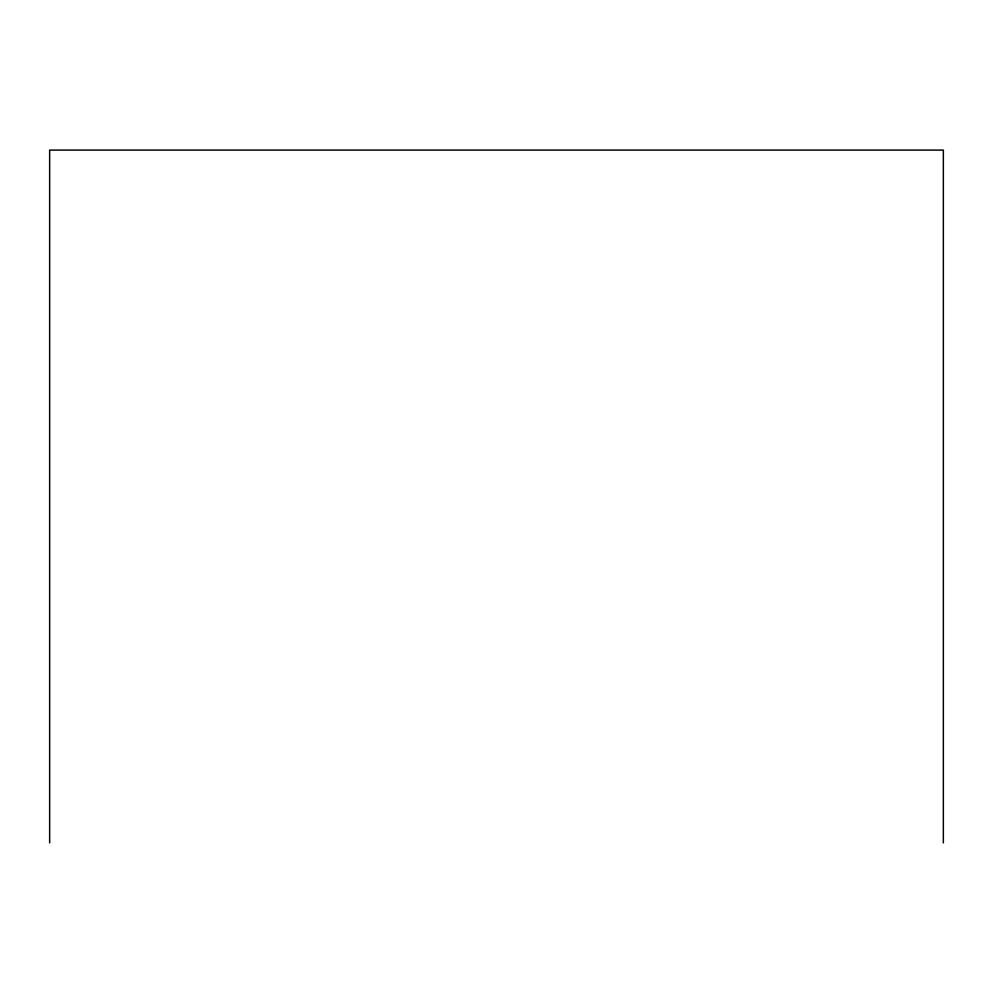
<?xml version="1.0" encoding="UTF-8"?>
<svg xmlns="http://www.w3.org/2000/svg" width="993" height="993" viewBox="0 0 993 993"><rect width="100%" height="100%" fill="white"/><g stroke="black" fill="none" stroke-linecap="round" stroke-linejoin="round"><path stroke-width="1.49" d="M943.35 842.908L943.35 150.092L49.65 150.092L49.65 842.908"/></g></svg>
